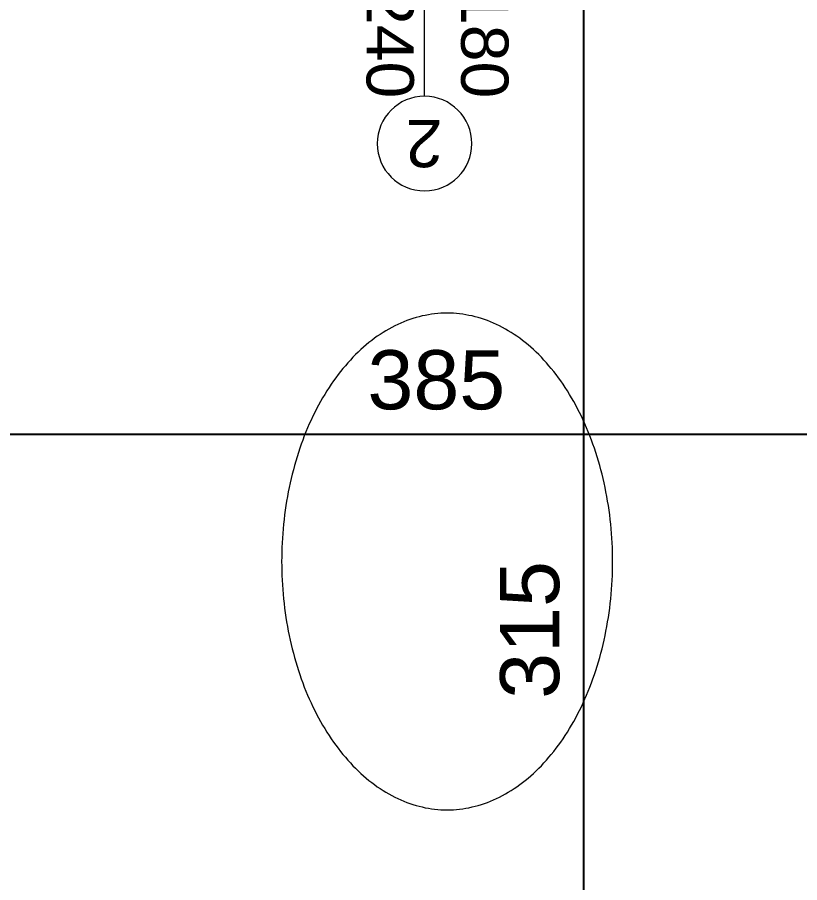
# Model space of a CAD drawing. Header units: centimetres. Extents: x 105417 to 110818, y -55119 to -48326.
# Drawn here: x 109338.2 to 109503.6, y -53633.3 to -53450.4 of the extents above; entities that cross this region are included whole.
import ezdxf

# ---------------------------------------------------------------- set-up
doc = ezdxf.new("R2010")
doc.units = ezdxf.units.CM
doc.header["$LTSCALE"] = 50
doc.header["$MEASUREMENT"] = 0
doc.layers.get('0').update_dxf_attribs({"color": 8})
doc.layers.add('COTE 50ème', color=1, linetype='Continuous')
doc.layers.add('mobilimi', color=8, linetype='Continuous', lineweight=9)
doc.layers.add('WINDOWS', color=21, linetype='Continuous', lineweight=5)
doc.styles.add('GENERATED_STYLE_1', font='arial.ttf')
doc.styles.add('RS_TXT_50', font='arial.ttf', dxfattribs={"height": 12.5})
doc.dimstyles.new('RS_50CM_LINEAIRE', dxfattribs={"dimscale": 5, "dimtxt": 12.5, "dimasz": 1.5, "dimexe": 1, "dimexo": 2.5, "dimgap": 1, "dimtad": 1, "dimdec": 1, "dimrnd": 0.5, "dimdsep": 46, "dimtxsty": 'RS_TXT_50', "dimblk1": 'ARCHTICK', "dimblk2": 'ARCHTICK', "dimsah": 1, "dimcen": 2.5, "dimdle": 1, "dimclrt": 4, "dimadec": 0, "dimazin": 2, "dimtfac": 1, "dimtdec": 1, "dimtix": 1, "dimtmove": 2, "dimatfit": 3, "dimfxl": 1, "dimtolj": 1, "dimtzin": 0, "dimarcsym": 0})

# ---------------------------------------------------------------- blocks, each defined once
blk = doc.blocks.new('DRITARE POS 2')
at = {"layer": 'WINDOWS', "color": 165}
blk.add_line((-61.99, -90.06), (34.01, -90.06), dxfattribs=at)
blk.add_lwpolyline([(-71.99, -80.06, 1), (-71.99, -100.06, 1)], format="xyb", close=True, dxfattribs=at)
at = {"layer": 'WINDOWS', "color": 165, "char_height": 10, "attachment_point": 7, "style": 'GENERATED_STYLE_1'}
for s, insert, rotation in [('\\A1;\\pt0;240{\\H0.66x;\\S^  ;}', (-39.11, -74.88), 180), ('\\A1;\\pt0;2', (-66.99, -93.87), 90), ('\\A1;\\pt0;180{\\H0.66x;\\S^  ;}', (-39.11, -94.89), 180)]:
    blk.add_mtext(s, dxfattribs=dict(at, insert=insert, rotation=rotation))
blk = doc.blocks.new('_ArchTick')
at = {"color": 0, "linetype": 'ByBlock', "const_width": 0.15}
blk.add_lwpolyline([(-0.5, -0.5), (0.5, 0.5)], dxfattribs=at)
blk = doc.blocks.new('*D1152')
at = {"layer": 'COTE 50ème', "color": 0, "lineweight": -2, "ltscale": 0.5, "transparency": 16777216}
for p, q in [((109869.2, -54127.36), (109869.2, -52052.36)), ((109656.85, -52057.36), (109874.2, -52057.36)), ((108886.85, -54122.36), (109874.2, -54122.36))]:
    blk.add_line(p, q, dxfattribs=at)
at = {"layer": 'Defpoints', "color": 0, "ltscale": 0.5, "transparency": 16777216}
for p in [(109644.35, -52057.36), (109869.2, -52057.36), (108874.35, -54122.36)]:
    blk.add_point(p, dxfattribs=at)
at = {"layer": 'COTE 50ème', "color": 0, "lineweight": -2, "ltscale": 0.5, "transparency": 16777216, "xscale": 7.5, "yscale": 7.5, "zscale": 7.5}
for p, rotation in [((109869.2, -52057.36), 90), ((109869.2, -54122.36), 270)]:
    blk.add_blockref('_ArchTick', p, dxfattribs=dict(at, rotation=rotation))
at = {"layer": 'COTE 50ème', "color": 4, "ltscale": 0.5, "transparency": 16777216, "insert": (109857.82, -53089.86), "char_height": 12.5, "attachment_point": 5, "rotation": 90, "style": 'RS_TXT_50'}
blk.add_mtext('\\A1;2065', dxfattribs=at)
blk = doc.blocks.new('*D1264')
at = {"layer": 'COTE 50ème', "color": 0, "lineweight": -2, "ltscale": 0.5, "transparency": 16777216}
for p, q in [((109619.35, -53506.33), (109619.35, -53543.46)), ((109234.24, -53509.06), (109234.24, -53543.46)), ((109229.24, -53538.46), (109624.35, -53538.46))]:
    blk.add_line(p, q, dxfattribs=at)
at = {"layer": 'Defpoints', "color": 0, "ltscale": 0.5, "transparency": 16777216}
for p in [(109619.35, -53493.83), (109234.24, -53496.56), (109619.35, -53538.46)]:
    blk.add_point(p, dxfattribs=at)
at = {"layer": 'COTE 50ème', "color": 0, "lineweight": -2, "ltscale": 0.5, "transparency": 16777216, "xscale": 7.5, "yscale": 7.5, "zscale": 7.5, "rotation": 180}
blk.add_blockref('_ArchTick', (109234.24, -53538.46), dxfattribs=at)
at = {"layer": 'COTE 50ème', "color": 0, "lineweight": -2, "ltscale": 0.5, "transparency": 16777216, "xscale": 7.5, "yscale": 7.5, "zscale": 7.5}
blk.add_blockref('_ArchTick', (109619.35, -53538.46), dxfattribs=at)
at = {"layer": 'COTE 50ème', "color": 4, "ltscale": 0.5, "transparency": 16777216, "insert": (109426.8, -53527.07), "char_height": 12.5, "attachment_point": 5, "style": 'RS_TXT_50'}
blk.add_mtext('\\A1;385', dxfattribs=at)
blk = doc.blocks.new('*D1330')
at = {"layer": 'COTE 50ème', "color": 0, "lineweight": -2, "ltscale": 0.5, "transparency": 16777216}
for p, q in [((109458.01, -53742.36), (109458.01, -53417.36)), ((109501.85, -53422.36), (109453.01, -53422.36)), ((109496.74, -53737.36), (109453.01, -53737.36))]:
    blk.add_line(p, q, dxfattribs=at)
at = {"layer": 'Defpoints', "color": 0, "ltscale": 0.5, "transparency": 16777216}
for p in [(109458.01, -53422.36), (109514.35, -53422.36), (109509.24, -53737.36)]:
    blk.add_point(p, dxfattribs=at)
at = {"layer": 'COTE 50ème', "color": 0, "lineweight": -2, "ltscale": 0.5, "transparency": 16777216, "xscale": 7.5, "yscale": 7.5, "zscale": 7.5}
for p, rotation in [((109458.01, -53422.36), 90), ((109458.01, -53737.36), 270)]:
    blk.add_blockref('_ArchTick', p, dxfattribs=dict(at, rotation=rotation))
at = {"layer": 'COTE 50ème', "color": 4, "ltscale": 0.5, "transparency": 16777216, "insert": (109446.62, -53579.86), "char_height": 12.5, "attachment_point": 5, "rotation": 90, "style": 'RS_TXT_50'}
blk.add_mtext('\\A1;315', dxfattribs=at)

msp = doc.modelspace()

# ---------------------------------------------------------------- linework, layer by layer
at = {"layer": 'mobilimi'}
msp.add_polyline3d([(109429.08, -53617.9, 0), (109429.74, -53617.89, 0), (109430.41, -53617.86, 0), (109431.07, -53617.81, 0), (109431.73, -53617.74, 0), (109432.39, -53617.66, 0), (109433.05, -53617.56, 0), (109433.7, -53617.44, 0), (109434.36, -53617.29, 0), (109435.01, -53617.14, 0), (109435.67, -53616.96, 0), (109436.32, -53616.76, 0), (109436.96, -53616.55, 0), (109437.61, -53616.31, 0), (109438.25, -53616.06, 0), (109438.88, -53615.79, 0), (109439.52, -53615.51, 0), (109440.15, -53615.2, 0), (109440.78, -53614.88, 0), (109441.4, -53614.54, 0), (109442.02, -53614.18, 0), (109442.63, -53613.8, 0), (109443.24, -53613.41, 0), (109443.84, -53613, 0), (109444.44, -53612.57, 0), (109445.03, -53612.13, 0), (109445.62, -53611.67, 0), (109446.2, -53611.19, 0), (109446.77, -53610.7, 0), (109447.34, -53610.18, 0), (109447.9, -53609.66, 0), (109448.46, -53609.12, 0), (109449.01, -53608.56, 0), (109449.55, -53607.99, 0), (109450.08, -53607.4, 0), (109450.61, -53606.79, 0), (109451.12, -53606.17, 0), (109451.64, -53605.54, 0), (109452.14, -53604.89, 0), (109452.63, -53604.23, 0), (109453.12, -53603.56, 0), (109453.59, -53602.87, 0), (109454.06, -53602.17, 0), (109454.52, -53601.45, 0), (109454.97, -53600.72, 0), (109455.41, -53599.98, 0), (109455.85, -53599.23, 0), (109456.27, -53598.46, 0), (109456.68, -53597.68, 0), (109457.08, -53596.89, 0), (109457.47, -53596.09, 0), (109457.86, -53595.28, 0), (109458.23, -53594.46, 0), (109458.59, -53593.63, 0), (109458.94, -53592.78, 0), (109459.28, -53591.93, 0), (109459.61, -53591.07, 0), (109459.93, -53590.2, 0), (109460.24, -53589.32, 0), (109460.53, -53588.43, 0), (109460.82, -53587.53, 0), (109461.09, -53586.63, 0), (109461.35, -53585.72, 0), (109461.6, -53584.8, 0), (109461.84, -53583.87, 0), (109462.07, -53582.94, 0), (109462.29, -53582, 0), (109462.49, -53581.05, 0), (109462.68, -53580.1, 0), (109462.86, -53579.14, 0), (109463.03, -53578.18, 0), (109463.18, -53577.22, 0), (109463.33, -53576.25, 0), (109463.46, -53575.27, 0), (109463.58, -53574.29, 0), (109463.68, -53573.31, 0), (109463.77, -53572.33, 0), (109463.86, -53571.34, 0), (109463.92, -53570.36, 0), (109463.98, -53569.37, 0), (109464.03, -53568.37, 0), (109464.06, -53567.38, 0), (109464.08, -53566.39, 0), (109464.08, -53565.4, 0), (109464.08, -53564.4, 0), (109464.06, -53563.41, 0), (109464.03, -53562.42, 0), (109463.98, -53561.42, 0), (109463.92, -53560.43, 0), (109463.86, -53559.45, 0), (109463.77, -53558.46, 0), (109463.68, -53557.48, 0), (109463.58, -53556.5, 0), (109463.46, -53555.52, 0), (109463.33, -53554.54, 0), (109463.18, -53553.57, 0), (109463.03, -53552.61, 0), (109462.86, -53551.65, 0), (109462.68, -53550.69, 0), (109462.49, -53549.74, 0), (109462.29, -53548.79, 0), (109462.07, -53547.85, 0), (109461.84, -53546.92, 0), (109461.6, -53545.99, 0), (109461.35, -53545.08, 0), (109461.09, -53544.16, 0), (109460.82, -53543.26, 0), (109460.53, -53542.36, 0), (109460.24, -53541.47, 0), (109459.93, -53540.59, 0), (109459.61, -53539.72, 0), (109459.28, -53538.86, 0), (109458.94, -53538.01, 0), (109458.59, -53537.16, 0), (109458.23, -53536.33, 0), (109457.86, -53535.51, 0), (109457.47, -53534.7, 0), (109457.08, -53533.9, 0), (109456.68, -53533.11, 0), (109456.27, -53532.33, 0), (109455.85, -53531.56, 0), (109455.41, -53530.81, 0), (109454.97, -53530.07, 0), (109454.52, -53529.34, 0), (109454.06, -53528.63, 0), (109453.59, -53527.92, 0), (109453.12, -53527.23, 0), (109452.63, -53526.56, 0), (109452.14, -53525.9, 0), (109451.64, -53525.25, 0), (109451.12, -53524.62, 0), (109450.61, -53524, 0), (109450.08, -53523.39, 0), (109449.55, -53522.81, 0), (109449.01, -53522.23, 0), (109448.46, -53521.67, 0), (109447.9, -53521.13, 0), (109447.34, -53520.61, 0), (109446.77, -53520.1, 0), (109446.2, -53519.6, 0), (109445.62, -53519.12, 0), (109445.03, -53518.66, 0), (109444.44, -53518.22, 0), (109443.84, -53517.79, 0), (109443.24, -53517.38, 0), (109442.63, -53516.99, 0), (109442.02, -53516.61, 0), (109441.4, -53516.25, 0), (109440.78, -53515.91, 0), (109440.15, -53515.59, 0), (109439.52, -53515.28, 0), (109438.88, -53515, 0), (109438.25, -53514.73, 0), (109437.61, -53514.48, 0), (109436.96, -53514.24, 0), (109436.32, -53514.03, 0), (109435.67, -53513.83, 0), (109435.01, -53513.66, 0), (109434.36, -53513.5, 0), (109433.7, -53513.36, 0), (109433.05, -53513.23, 0), (109432.39, -53513.13, 0), (109431.73, -53513.05, 0), (109431.07, -53512.98, 0), (109430.41, -53512.93, 0), (109429.74, -53512.9, 0), (109429.08, -53512.9, 0), (109428.42, -53512.9, 0), (109427.76, -53512.93, 0), (109427.1, -53512.98, 0), (109426.43, -53513.05, 0), (109425.77, -53513.13, 0), (109425.12, -53513.23, 0), (109424.46, -53513.36, 0), (109423.8, -53513.5, 0), (109423.15, -53513.66, 0), (109422.5, -53513.83, 0), (109421.85, -53514.03, 0), (109421.2, -53514.24, 0), (109420.56, -53514.48, 0), (109419.92, -53514.73, 0), (109419.28, -53515, 0), (109418.64, -53515.28, 0), (109418.01, -53515.59, 0), (109417.39, -53515.91, 0), (109416.77, -53516.25, 0), (109416.15, -53516.61, 0), (109415.53, -53516.99, 0), (109414.93, -53517.38, 0), (109414.32, -53517.79, 0), (109413.73, -53518.22, 0), (109413.13, -53518.66, 0), (109412.55, -53519.12, 0), (109411.97, -53519.6, 0), (109411.39, -53520.1, 0), (109410.82, -53520.61, 0), (109410.26, -53521.13, 0), (109409.71, -53521.67, 0), (109409.16, -53522.23, 0), (109408.62, -53522.81, 0), (109408.08, -53523.39, 0), (109407.56, -53524, 0), (109407.04, -53524.62, 0), (109406.53, -53525.25, 0), (109406.03, -53525.9, 0), (109405.53, -53526.56, 0), (109405.05, -53527.23, 0), (109404.57, -53527.92, 0), (109404.1, -53528.63, 0), (109403.64, -53529.34, 0), (109403.19, -53530.07, 0), (109402.75, -53530.81, 0), (109402.32, -53531.56, 0), (109401.9, -53532.33, 0), (109401.48, -53533.11, 0), (109401.08, -53533.9, 0), (109400.69, -53534.7, 0), (109400.31, -53535.51, 0), (109399.93, -53536.33, 0), (109399.57, -53537.16, 0), (109399.22, -53538.01, 0), (109398.88, -53538.86, 0), (109398.55, -53539.72, 0), (109398.23, -53540.59, 0), (109397.93, -53541.47, 0), (109397.63, -53542.36, 0), (109397.35, -53543.26, 0), (109397.07, -53544.16, 0), (109396.81, -53545.08, 0), (109396.56, -53545.99, 0), (109396.32, -53546.92, 0), (109396.09, -53547.85, 0), (109395.88, -53548.79, 0), (109395.67, -53549.74, 0), (109395.48, -53550.69, 0), (109395.3, -53551.65, 0), (109395.14, -53552.61, 0), (109394.98, -53553.57, 0), (109394.84, -53554.54, 0), (109394.71, -53555.52, 0), (109394.59, -53556.5, 0), (109394.48, -53557.48, 0), (109394.39, -53558.46, 0), (109394.31, -53559.45, 0), (109394.24, -53560.43, 0), (109394.18, -53561.42, 0), (109394.14, -53562.42, 0), (109394.11, -53563.41, 0), (109394.09, -53564.4, 0), (109394.08, -53565.4, 0), (109394.09, -53566.39, 0), (109394.11, -53567.38, 0), (109394.14, -53568.37, 0), (109394.18, -53569.37, 0), (109394.24, -53570.36, 0), (109394.31, -53571.34, 0), (109394.39, -53572.33, 0), (109394.48, -53573.31, 0), (109394.59, -53574.29, 0), (109394.71, -53575.27, 0), (109394.84, -53576.25, 0), (109394.98, -53577.22, 0), (109395.14, -53578.18, 0), (109395.3, -53579.14, 0), (109395.48, -53580.1, 0), (109395.67, -53581.05, 0), (109395.88, -53582, 0), (109396.09, -53582.94, 0), (109396.32, -53583.87, 0), (109396.56, -53584.8, 0), (109396.81, -53585.72, 0), (109397.07, -53586.63, 0), (109397.35, -53587.53, 0), (109397.63, -53588.43, 0), (109397.93, -53589.32, 0), (109398.23, -53590.2, 0), (109398.55, -53591.07, 0), (109398.88, -53591.93, 0), (109399.22, -53592.78, 0), (109399.57, -53593.63, 0), (109399.93, -53594.46, 0), (109400.31, -53595.28, 0), (109400.69, -53596.09, 0), (109401.08, -53596.89, 0), (109401.48, -53597.68, 0), (109401.9, -53598.46, 0), (109402.32, -53599.23, 0), (109402.75, -53599.98, 0), (109403.19, -53600.72, 0), (109403.64, -53601.45, 0), (109404.1, -53602.17, 0), (109404.57, -53602.87, 0), (109405.05, -53603.56, 0), (109405.53, -53604.23, 0), (109406.03, -53604.89, 0), (109406.53, -53605.54, 0), (109407.04, -53606.17, 0), (109407.56, -53606.79, 0), (109408.08, -53607.4, 0), (109408.62, -53607.99, 0), (109409.16, -53608.56, 0), (109409.71, -53609.12, 0), (109410.26, -53609.66, 0), (109410.82, -53610.18, 0), (109411.39, -53610.7, 0), (109411.97, -53611.19, 0), (109412.55, -53611.67, 0), (109413.13, -53612.13, 0), (109413.73, -53612.57, 0), (109414.32, -53613, 0), (109414.93, -53613.41, 0), (109415.53, -53613.8, 0), (109416.15, -53614.18, 0), (109416.77, -53614.54, 0), (109417.39, -53614.88, 0), (109418.01, -53615.2, 0), (109418.64, -53615.51, 0), (109419.28, -53615.79, 0), (109419.92, -53616.06, 0), (109420.56, -53616.31, 0), (109421.2, -53616.55, 0), (109421.85, -53616.76, 0), (109422.5, -53616.96, 0), (109423.15, -53617.14, 0), (109423.8, -53617.29, 0), (109424.46, -53617.44, 0), (109425.12, -53617.56, 0), (109425.77, -53617.66, 0), (109426.43, -53617.74, 0), (109427.1, -53617.81, 0), (109427.76, -53617.86, 0), (109428.42, -53617.89, 0), (109429.08, -53617.9, 0)], dxfattribs=at)

# ---------------------------------------------------------------- block references
at = {"lineweight": 5, "rotation": 90.00000000000001}
msp.add_blockref('DRITARE POS 2', (109334.24, -53405.06), dxfattribs=at)

# ---------------------------------------------------------------- dimensions: what is measured, and where the dimension line sits
at = {"layer": 'COTE 50ème', "ltscale": 0.5}
for base, p1, p2, picture, middle in [((109869.2, -52057.36), (108874.35, -54122.36), (109644.35, -52057.36), '*D1152', (109857.82, -53089.86)), ((109458.01, -53422.36), (109509.24, -53737.36), (109514.35, -53422.36), '*D1330', (109446.62, -53579.86))]:
    dim = msp.add_linear_dim(base=base, p1=p1, p2=p2, angle=90, dimstyle='RS_50CM_LINEAIRE', dxfattribs=at)
    dim.commit()
    dim.dimension.update_dxf_attribs({"geometry": picture, "text_midpoint": middle})
dim = msp.add_linear_dim(base=(109619.35, -53538.46), p1=(109234.24, -53496.56), p2=(109619.35, -53493.83), dimstyle='RS_50CM_LINEAIRE', dxfattribs=at)
dim.commit()
dim.dimension.update_dxf_attribs({"geometry": '*D1264', "text_midpoint": (109426.8, -53527.07)})

doc.saveas('drawing.dxf')
